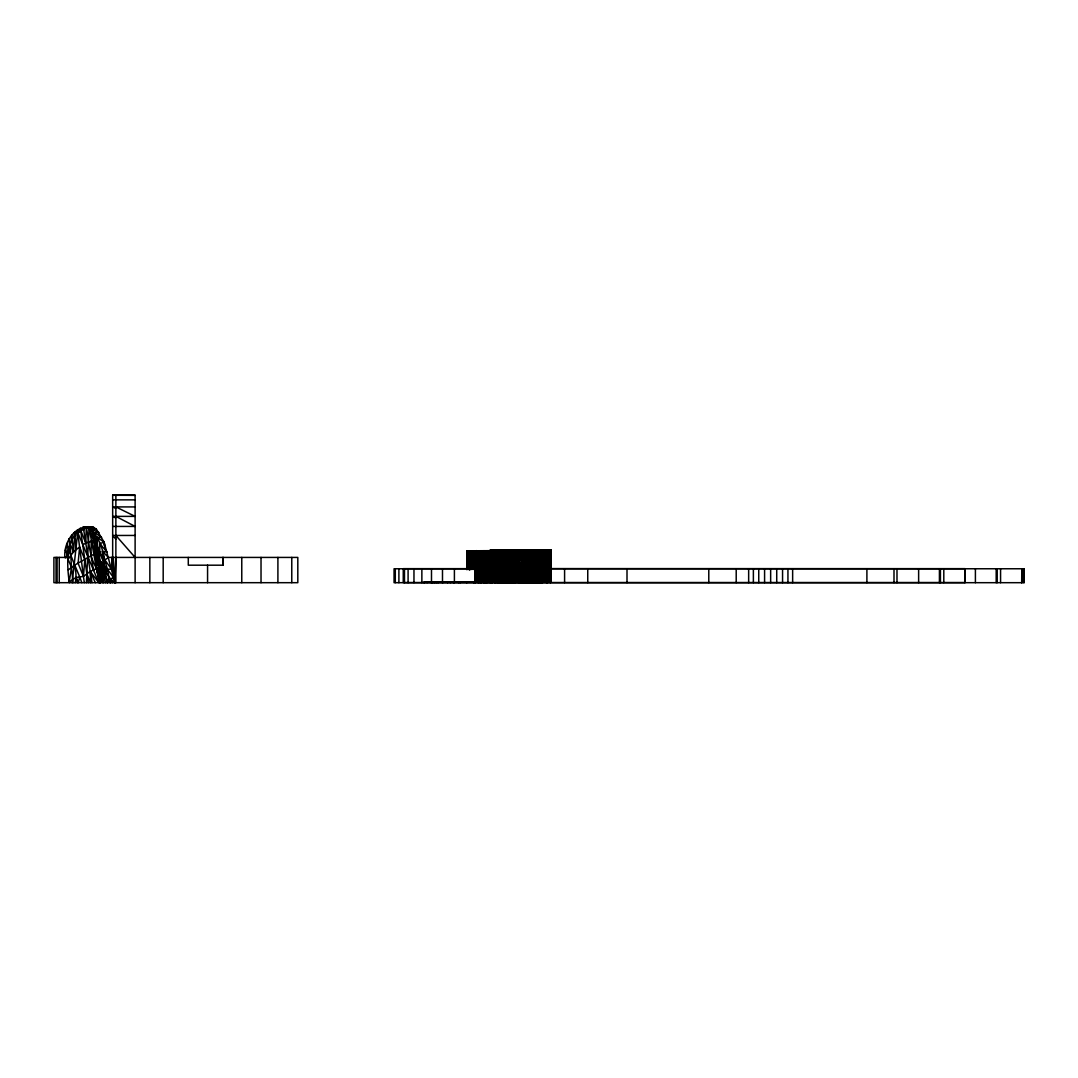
<?xml version="1.0" encoding="UTF-8"?>
<svg xmlns="http://www.w3.org/2000/svg" width="1078" height="1078" viewBox="0 0 1078 1078"><rect width="100%" height="100%" fill="white"/><g stroke="black" fill="none" stroke-linecap="round" stroke-linejoin="round"><path stroke-width="1.5" d="M223.025 565.195L223.025 557.42L223.025 565.195L188.286 565.195L188.286 557.42M395.289 582.686L395.289 568.766M404.479 582.578L404.479 568.658M467.313 566.543L466.949 569.75L466.949 550.791L489.857 551.518L490.463 550.198L550.939 550.09L550.939 568.658M550.4 550.629L550.4 582.578L550.939 550.09L499.653 550.09L499.087 553.324L503.466 563.403L511.915 562.231L513.842 559.603C506.337 553.499 492.417 547.57 483.86 554.173L483.901 555.21C488.644 560.722 496.446 562.851 503.466 563.403C518.936 559.94 535.55 558.916 550.737 553.459L548.945 552.381L544.767 553.095L533.987 557.488L523.585 558.714L501.984 550.669L524.083 550.683L550.737 554.294M474.846 582.578L474.846 568.658L476.139 580.099C499.869 584.734 523.76 576.164 547.152 582.578L550.75 581.244L550.737 550.696L532.626 550.683L550.939 550.09L499.653 550.09L521.348 550.683M484.265 582.578L476.139 578.778L474.846 568.658L475.721 581.931L478.605 582.578L479.319 576.245L478.106 564.805L476.139 562.689L476.88 551.613L476.139 561.315L480.195 562.608L490.099 564.306L496.756 564.185L511.969 568.093L550.737 573.59L549.591 575.221L544.619 577.336L530.982 579.816L529.716 578.738L505.595 575.275L476.139 564.36L476.88 555.439L476.139 562.689L500.125 581.716L503.439 582.578L531.885 581.743L542.665 582.578L540.833 581.729L533.246 582.578L509.018 570.208L491.191 567.877L476.139 562.689L476.88 554.038M550.737 577.229L545.131 578.509C530.241 584.209 512.643 580.476 497.093 582.578L496.513 581.662L494.586 582.578L493.886 581.554L492.296 582.578L483.793 581.648L481.098 582.578L475.95 581.002L474.846 568.658L475.519 582.578L476.139 550.683L476.88 550.764L476.139 557.488L488.186 562.137L496.756 564.185L497.457 563.444C497.686 558.903 495.179 553.863 492.08 550.656L476.88 550.764L476.139 555.183L491.191 567.877L508.695 570.814L545.252 569.359L550.737 570.019L543.622 568.793L536.831 570.99L532.68 574.075C534.675 580.597 545.252 578.913 550.737 580.584L550.737 550.696L533.987 550.683L550.939 550.09L539.97 550.683M104.377 569.265L109.646 578.401L114.915 582.686L104.121 542.18L96.414 529.258L89.11 527.465L96.373 568.456L100.335 582.686C108.743 564.751 103.245 540.698 89.11 527.465C64.276 530.686 66.688 564.198 69.329 582.686M550.4 582.578L550.737 550.696M91.994 582.686L85.768 543.069L86.321 527.223C89.474 542.247 88.746 559.455 99.149 571.798L100.335 582.686L100.456 573.483C95.322 570.545 101.116 560.008 104.108 567.527M467.259 558.054L466.949 562.797L473.754 569.359L466.949 567.944L467.313 564.926M476.139 564.36L476.88 557.569L476.139 565.249L478.106 564.805L482.957 568.51C497.174 590.677 529.594 574.52 550.737 575.221L549.767 578.819L547.152 582.578L529.716 578.738L525.202 582.578L529.689 580.49L540.118 582.578L530.228 582.578L532.155 580.692L539.229 578.684L550.737 578.051M473.552 582.686L473.565 581.877M458.419 582.578L458.446 581.877M550.737 563.161L518.855 566.085L497.12 565.707L492.74 567.958L479.36 556.72L476.139 552.744L476.88 550.764L476.139 578.778L477.325 575.652L476.139 571.839L476.88 565.613L476.139 570.505L500.125 581.716C503.965 571.246 500.515 559.981 495.287 550.669L490.355 553.135C482.54 552.367 473.39 557.056 466.949 550.791L469.738 550.885C495.341 560.061 523.665 560.493 550.737 561.584C537.1 567.796 520.714 566.085 505.811 566.866L504.208 569.71L504.935 573.065C556.544 565.586 494.681 556.733 480.411 556.1L479.36 556.72C478.875 568.672 500.718 575.625 510.217 570.828M499.693 582.578L500.125 581.716L484.938 577.956L481.583 575.261L482.755 573.914C495.274 576.999 508.479 579.412 521.482 577.754L511.201 578.832L505.595 575.275L524.366 571.879L531.98 571.596L533.421 570.531L550.75 581.244L547.732 580.961L528.503 569.952L504.315 560.237L483.928 550.642L476.139 555.183C482.378 561.112 500.408 561.328 498.683 572.229L495.826 573.065L489.089 572.661L476.139 569.642L476.88 563.228L476.139 568.712L479.144 570.761L484.844 569.885L501.715 574.21L512.319 574.817L550.737 573.59C537.572 574.439 523.639 571.205 511.039 576.42L512.144 577.431L518.949 578.549L550.737 578.819M476.139 576.757L476.395 568.658L403.253 568.658L403.253 582.578L965.026 582.578L965.026 568.658L549.174 568.591L515.19 582.403L511.295 580.112L503.291 580.746L497.793 579.951L491.972 576.986L485.316 575.207L483.375 576.743L476.139 575.288L476.395 568.658L476.139 573.792L481.893 574.466L493.886 581.554L476.139 576.757L481.098 582.578M83.006 530.389L83.114 527.223L93.773 527.465L96.414 529.258L91.846 529.258L98.65 567.527L90.215 571.421L83.451 576.38L76.053 577.471L69.235 581.891L71.485 567.338L70.03 543.528L73.466 552.03L68.022 559.118L71.485 567.338L73.034 582.686M480.047 582.686L480.074 581.877M86.402 582.686L89.11 527.465L100.106 561.018L107.369 569.171L111.465 569.171L112.004 557.42L114.915 582.686L115.872 557.42M492.08 550.656C483.901 554.092 492.875 561.732 497.457 563.444C503.399 571.623 517.063 567.041 521.981 574.439L516.712 578.145M107.517 582.686L102.127 557.973L102.397 551.33L107.153 552.165L99.796 543.622L104.121 542.18L105.388 549.793M105.482 566.732L98.853 566.732L94.527 532.559L101.575 537.37L97.168 537.37L98.058 554.941L96.373 568.456L99.513 582.686M496.055 578.603L494.29 579.452L479.333 574.493L476.139 574.561L476.395 568.658M450.361 582.578L450.402 581.877M486.03 582.686L486.07 581.877M509.651 581.77L507.415 582.497L512.037 581.581L500.421 582.47L507.118 581.406L507.415 582.497L501.418 581.608C511.686 584.397 522.938 579.991 533.475 582.686L531.629 581.837L524.056 582.686L521.806 581.352L518.572 582.686L519.529 581.298L521.038 582.686L527.304 581.581L530.915 582.686L523.261 582.214M64.909 557.622C63.144 541.857 76.228 522.695 93.773 527.465L83.114 527.223L83.639 530.43M491.272 582.686L491.325 581.877M107.221 582.686L107.342 580.894L104.323 574.439L103.151 573.051L100.456 573.483L103.784 573.483M442.937 582.578L442.991 581.877M467.259 556.908L466.949 561.422L477.5 564.872L466.949 562.797L467.313 558.471M495.597 551.734L495.287 550.669C503.493 551.451 516.914 562.568 501.257 565.654L490.342 563.295L476.139 558.417L476.88 550.764L476.139 561.315C488.86 564.845 502.9 564.724 489.479 550.656M495.57 582.686L495.637 581.877M74.153 537.572L74.53 532.532L77.656 531.548M72.172 582.686L77.737 532.532L80.863 531.548M104.431 572.485L99.526 572.485L100.335 582.686L101.009 573.739L104.283 573.739M467.313 556.571L466.949 561.422L477.284 563.147L474.967 564.481C470.318 562.312 471.396 555.925 477.042 557.717L474.67 554.294L477.635 552.084L474.724 550.764L466.949 555.305L477.284 563.147M467.246 562.285L466.949 565.357L474.037 567.971L476.84 566.853L472.191 564.023L470.318 561.557L466.949 560.371L467.313 555.628M479.508 561.436L476.139 560.25L476.88 550.764M498.777 582.686L498.844 581.877M71.013 542.881L71.647 535.24L72.199 539.943M73.466 552.03L74.854 535.24L76.471 549.335L73.466 552.03L72.213 538.731M467.246 563.215L466.949 566.246L475.829 569.453L477.123 568.618L466.949 564.468L467.313 560.008M500.744 582.686L500.812 581.877M501.405 582.686L501.472 581.877M476.665 567.985L476.139 573.792L476.745 572.876L493.508 568.564L507.859 578.239L512.832 578.36L518.491 580.314L518.841 581.662L515.19 582.403M436.428 582.578L436.482 581.877M82.736 544.916L85.768 543.069L80.621 530.08L86.873 573.954L90.498 582.686L90.215 571.421L98.745 582.686L77.737 532.532L79.61 547.045L78.101 563.295L83.451 576.38L84.313 582.686M467.246 555.466L466.949 558.539L473.768 561.018L476.22 563.794M467.246 564.131L466.949 567.095L469.671 568.861L473.754 569.359L468.917 564.912L466.949 565.357L467.313 562.015M479.333 574.493L481.394 576.056L482.311 580.557L485.652 582.578L482.028 581.783M475.829 569.453L466.949 562.797L467.246 559.9M103.825 566.732L104.93 559.994L108.42 557.42L102.397 551.33L107.369 569.171L105.927 572.31L103.933 571.798L103.475 582.686L102.1 573.739M431.079 582.578L431.16 581.877M466.949 568.834L467.246 566.058L466.949 568.834L469.819 569.817L469.146 566.017L466.949 566.246L467.313 562.959M491.191 567.877L497.834 572.863L478.861 568.753L476.139 566.988L476.88 561.786L476.139 568.712L491.77 572L495.988 575.005L496.567 578.051L500.461 580.584L511.201 578.832L518.424 575.773L538.043 574.951L550.737 572L533.65 568.888L527.331 560.668L528.961 554.361L530.659 552.125L540.253 550.696L550.737 551.464L548.945 552.381L548.742 553.647L550.737 556.881C533.516 564.616 516.308 552.61 499.666 550.669C514.974 554.981 539.62 564.67 522.668 582.578L516.618 582.389L513.829 579.708M99.796 543.622L99.621 565.478L104.512 565.478M470.318 561.557L469.577 559.509L466.949 557.609L467.246 554.914M466.949 564.468L467.246 561.746M491.77 572L476.139 565.249L476.88 558.552L476.139 566.139L485.019 569.332L487.269 568.2C512.414 578.778 490.342 584.532 476.665 578.077M467.313 563.915L466.949 567.095L471.679 568.658L471.881 569.561M476.88 560.614L476.139 566.988L484.844 569.885C492.767 581.621 508.789 579.223 520.97 579.075L521.226 581.473L518.585 582.349M427.104 582.578L427.198 581.877M494.64 577.458L492.013 578.441L482.755 572.607L480.869 568.551L478.538 566.893L476.139 566.988L476.88 559.563L476.139 566.139L478.336 565.91L482.957 569.251L479.009 569.71L476.139 567.836L476.88 561.786M424.665 582.578L424.759 581.877M476.139 570.505L476.88 564.67L476.139 569.642L490.881 582.578L488.038 581.877L485.127 578.616L485.208 577.444L487.633 576.366L503.278 578.495L507.859 578.239M423.843 582.578L423.923 581.877L509.692 581.877L509.773 582.578M499.047 551.397L513.492 557.218L517.022 559.873L516.483 561.086C505.326 568.052 490.234 562.891 481.125 554.712L482.432 552.637L487.296 550.683L490.355 553.135C510.918 556.544 532.384 560.829 550.737 571.097L549.066 572L546.869 569.777L533.421 570.531L550.737 566.246L534.904 562.19L524.582 562.137L515.109 564.629L511.215 564.495L506.822 561.894L506.296 558.795L504.14 555.372L506.876 553.27L513.492 552.502L516.308 550.669L524.703 551.99L533.987 557.488L534.728 561.139L537.935 562.312L548.325 563.161L550.737 565.141C526.374 570.585 501.243 577.66 476.139 571.839L476.88 566.395M476.139 560.25L480.963 560.196L476.139 556.396C482.297 560.654 496.069 562.164 496.527 570.761C453.986 550.979 512.333 558.135 522.507 565.815L522.587 566.57C516.483 573.348 504.8 572.984 496.527 570.761M467.313 564.495L466.949 567.095L469.348 567.001L471.679 568.658L472.501 565.478L476.651 565.694L474.967 564.481L477.608 565.465M505.595 575.275C519.973 573.819 536.979 578.468 549.403 569.319L550.737 569.319L543.568 565.29L528.557 568.349L511.969 568.093C524.029 562.137 538.138 565.68 550.737 561.584L548.176 559.954L548.459 557.959L545.481 554.469L534.392 550.669M75.217 582.686C77.912 571.313 73.075 560.344 68.561 550.144M476.139 571.839L476.88 567.244M505.569 582.187L503.291 580.746L504.491 576.097L515.958 577.148L505.825 573.954L518.612 568.039L524.582 562.137L535.375 564.697L543.622 568.793L533.65 568.888L540.307 563.484L541.21 561.409C530.996 552.165 512.751 553.001 499.653 550.602L524.083 550.683L550.737 555.17L543.325 550.656L533.987 550.683M550.737 551.464C522.978 548.23 527.29 571.879 550.737 571.097M507.186 572.175L506.552 570.734C515.661 560.371 532.936 565.478 545.037 561.503C541.911 555.979 492.579 542.328 504.086 559.374C511.241 571.866 535.173 569.251 545.037 561.503L537.019 559.28L531.333 560.937M467.69 551.72L467.69 550.885L466.949 552.866L468.216 554.146L475.573 556.491L471.221 556.221L469.685 557.676L469.577 559.509L466.949 559.415L472.124 561.207L477.5 559.01L473.269 556.235L471.935 554.82L472.204 553.674L478.093 550.791L479.36 551.68M102.706 582.686L102.666 573.483M476.139 557.488L478.767 559.388L476.139 559.307L481.314 561.099L483.119 560.317C496.608 558.471 510.541 554.429 524.083 550.683C548.823 559.846 534.675 569.265 517.427 575.032L509.719 571.987M541.56 581.352L541.291 582.578M96.346 549.537L93.584 554.375L74.732 565.047L79.759 577.013L78.263 582.686L76.053 577.471L77.576 582.686M102.127 557.973L95.605 542.126L97.168 537.37L104.121 542.18L104.175 545.455M487.296 550.683L486.825 551.963L476.139 550.683C481.489 554.254 527.883 566.341 520.135 551.33L490.463 550.723L494.667 551.478M488.563 551.559L486.232 554.698C492.727 565.586 508.762 562.015 519.475 561.705L524.919 556.571L524.083 550.683M492.929 560.466L490.355 553.135L498.225 556.747L504.14 555.372L495.287 550.669C505.043 549.174 516.631 550.871 521.819 560.25L521.779 562.797L518.195 566.502L510.985 570.437L509.018 570.208L501.755 572.944L485.073 561.247L477.406 554.038L477.177 551.613L478.928 550.764L479.009 552.758L496.365 552.758L518.329 558.323C515.5 553.566 510.056 550.845 504.612 550.656M528.072 581.891L527.762 582.578L530.268 581.797L524.838 579.506L518.841 581.662M494.977 568.955L491.123 570.814L487.768 569.939L484.628 566.88L483.227 567.85M507.226 576.609L505.434 578.67L506.094 580.638L511.201 578.832M103.421 566.044L104.148 564.589L102.397 565.047L100.106 561.018L97.721 562.797L99.189 566.044L104.135 566.044M550.737 559.954L518.922 554.213L518.72 554.995C507.132 560.466 492.538 554.685 480.545 551.869L480.667 550.669C492.161 555.952 505.515 554.335 517.022 559.873L510.932 561.112L505.569 565.33L519.475 561.705L517.939 565.734L505.569 565.33L504.275 564.333M517.063 581.325L516.47 582.147L514.543 581.433L513.478 582.686L509.395 582.457M98.058 554.941L99.958 552.03M65.704 557.878L67.483 555.413L66.823 543.528L69.693 550.615M112.004 557.42L114.12 578.401L109.646 578.401L105.401 582.686L104.323 574.439L105.927 572.31L104.296 568.375L104.148 564.589M540.833 581.729C557.407 578.185 537.477 570.841 531.077 572.526L529.824 574.884L530.551 577.431L547.732 580.961M548.662 565.141L539.499 565.411L537.235 568.106L545.94 568.241L548.662 565.141L548.325 563.161M519.313 575.14L528.193 571.488L534.957 574.062L537.248 576.568L541.143 578.307L550.737 579.694L549.767 578.819M511.039 576.42L522.79 576.797L524.663 572.755L523.477 570.963L520.957 570.356L481.691 565.371L476.139 562.689L481.974 562.11M466.949 552.866L469.738 550.885L469.819 552.879L476.274 552.664L471.463 550.791L471.356 551.976L477.635 552.084M476.139 552.744L477.177 551.613M509.018 570.208L510.729 568.82L509.112 567.594L517.184 567.095L520.216 569.117L512.077 569.871M505.825 573.954L517.629 574.318L523.477 570.963L501.728 571.124L481.691 565.371L480.869 568.551L476.139 567.836M68.291 569.885L74.732 565.047M548.176 559.954L550.737 557.959L538.313 557.097L535.133 553.634L530.659 552.125L536.817 557.555L545.535 558.633L548.176 559.954L537.599 560.25L523.585 558.714L516.335 553.607L501.984 550.669M76.471 549.335L79.61 547.045L84.825 559.59L83.451 576.38L79.61 547.045M476.139 574.561L477.096 573.9M548.958 555.076C538.744 561.247 526.576 557.11 516.025 554.2L508.007 556.396L502.55 552.569M535.564 573.496L548.446 567.769L550.737 567.769L547.274 566.893M533.785 565.68L528.557 568.349L510.19 561.773L492.808 559.239M492.39 560.937L480.411 556.1L496.756 564.185L492.39 560.937L486.798 562.204L481.314 561.099M530.228 582.578L550.13 576.285L547.408 574.304L539.04 575.585L537.248 576.568L550.737 576.285M477.608 562.325L472.191 564.023L476.651 565.694M536.278 575.895L538.043 574.951L545.98 575.598L542.14 577.512L534.149 576.946L536.278 575.895L522.79 576.797M513.128 581.136L517.736 579.694L513.95 581.621L506.876 581.271L510.366 579.627M509.598 580.975L514.92 580.207L509.598 580.975L514.273 582.578M520.97 579.075L512.912 582.416L506.876 581.271M547.328 572.876L545.508 570.41L536.831 570.99L538.865 573.186L549.066 572M521.038 582.686L523.746 581.541L527.951 582.686M492.296 582.578L482.755 573.914L493.535 574.749L495.045 574.048L487.997 571.771M488.455 580.409L487.121 581.029L490.126 582.039L491.528 581.406M518.424 575.773L516.227 575.585L503.291 580.746M506.471 556.383L501.203 558.108L508.52 561.436L510.932 561.112M485.019 569.332L493.535 574.749L497.847 574.183L486.986 570.949M501.257 565.654L494.6 568.254M495.893 571.3L493.481 571.933M481.394 576.056L484.817 580.813L487.606 579.614L491.191 579.748M477.284 574.817L476.139 575.288L479.225 577.997L483.214 577.431M506.094 580.638L503.925 581.514L511.727 581.985M505.986 582.524L507.455 581.958M531.629 581.837L537.962 582.686L540.361 581.797M504.935 573.065L496.527 575.895L485.316 575.207L486.636 576.663M485.922 571.434L482.755 572.607L493.05 576.097M521.226 581.473L529.689 580.49M511.632 582.389L514.543 581.433M520.822 582.282L523.733 581.311L525.66 582.026L522.668 582.578M507.886 572.903L516.227 575.585L518.545 577.444L510.851 577.997L508.479 575.921L519.084 573.442L531.077 572.526M536.332 558.431L527.331 560.668M503.466 563.403L500.893 564.212L493.145 559.954L477.406 554.038M534.957 574.062L526.212 576.851L519.798 574.561L517.13 572.243L510.985 570.437M496.756 568.632L501.472 567.257L506.714 569.979M472.784 562.217L466.949 562.797L476.84 566.853M506.552 570.734L501.755 571.987L496.985 569.44M484.426 561.422L491.689 559.522M537.935 562.312L541.21 561.409L537.599 560.25L534.728 561.139L535.375 564.697M475.263 553.405L468.216 554.146L473.781 557.798L476.786 561.099L475.236 561.53L470.17 556.827L468.216 554.146L467.987 551.72M475.95 581.002L490.908 577.202M511.295 560.29L513.842 559.603L507.401 557.218L503.776 558.458L508.816 560.776L511.295 560.29L510.541 558.35L508.007 556.396M499.127 569.022L507.172 569.197M516.375 579.182L518.949 578.549M496.527 575.895L504.491 576.097M507.94 568.389L505.811 566.866L515.109 564.629L515.553 563.39L511.215 564.495M518.882 582.012L513.478 582.686M494.937 559.684L499.02 558.673L506.822 561.894L493.145 559.954M550.049 578.051L547.301 578.643L550.737 580.584M510.069 550.669L511.942 551.491L513.02 550.669L516.335 553.607L524.703 551.99L545.535 558.633M503.156 579.223L500.691 579.748L496.837 577.431L498.966 577.067M488.765 577.673L492.013 578.441L488.765 577.673L487.633 576.366M545.94 568.241L550.737 568.591M491.123 570.814L494.923 571.717L491.878 568.955L487.269 568.2L492.296 570.585M488.59 554.321L483.901 555.21L490.113 558.027L493.63 556.922L490.894 555.588M536.494 581.473L532.451 582.107M493.535 574.749L494.991 576.986L496.81 576.703M483.375 576.743L494.29 579.452L493.05 578.158M513.95 581.621L524.258 580.449M521.739 553.89L525.026 553.432M475.721 581.931L478.78 581.514M84.825 527.614L90.565 527.465M88.032 527.614L91.064 527.223M479.279 577.107L484.938 577.956L479.144 578.967L476.139 576.016L481.314 576.851L479.333 575.396M483.86 554.173L488.806 553.607L496.109 557.326L490.975 558.889L481.125 554.712M513.33 569.197L517.346 568.807L505.569 565.33M531.414 556.962L524.46 557.582L516.335 553.607M93.49 540.617L85.768 543.069L83.491 528.193M514.219 570.222L523.625 569.453L518.195 566.502L508.654 564.953L510.393 562.77L517.507 562.662L516.631 565.222L512.926 565.155M489.547 578.832L481.314 577.687M516.227 575.585L508.479 575.921M539.552 550.683L550.939 550.09L526.414 550.683M101.009 573.739L104.323 574.439M538.757 550.346L541.749 550.198L536.844 550.306L541.749 550.198L536.844 550.319L541.749 550.198L538.461 550.306M538.987 550.683L550.939 550.09L528.045 550.683M538.259 550.683L550.939 550.09L529.648 550.683L540.253 550.696L545.212 551.774L547.112 550.71L547.988 551.572L546.829 552.718L529.648 550.683M537.383 550.683L550.939 550.09L531.171 550.683M536.372 550.683L550.939 550.09L535.24 550.683M544.619 577.336L550.198 577.229M532.694 579.182L541.21 579.155L543.352 581.338L538.515 581.109M494.964 551.397L492.781 550.791L500.367 551.505L490.463 550.723L518.033 550.683L499.653 550.09L510.837 550.683L499.653 550.09L506.539 550.683M480.289 550.777L483.874 551.464L500.879 550.777L490.463 550.198L496.675 550.791M490.477 550.791L498.13 551.532M541.183 566.044L545.643 566.017L544.538 567.513L540.199 567.432M135.114 535.443L112.664 535.47L115.872 539.121M112.664 557.42L112.664 495.206L135.114 495.206L135.114 582.686M112.664 526.428L135.114 526.428L115.872 516.375M94.527 532.559L99.014 532.559L91.846 529.258L95.605 542.126M496.594 550.791L500.515 550.791L490.463 550.198L497.335 550.791M68.372 557.42L53.9 557.42L53.9 582.686L297.811 582.686L297.811 557.42L107.867 557.42M100.106 565.047L103.461 565.047M98.65 567.527L105.307 567.527M105.226 568.375L96.373 568.456L95.376 551.842L91.239 540.792L91.037 556.073L93.624 570.464M467.219 568.766L394.063 568.766L394.063 582.686L1024.1 582.686L1024.1 568.766L549.578 568.766M105.226 569.265L96.373 568.456L99.944 582.686M105.307 570.154L98.65 570.154L96.373 568.456L98.853 571.017L105.496 571.017M99.149 571.798L105.738 571.798M103.313 573.051L99.958 573.051L100.335 582.686M112.664 495.301L135.114 495.314L112.664 495.206M112.664 499.855L135.114 499.869M135.114 506.929L112.664 506.903L115.629 508.371M500.421 582.47L503.722 582.524M507.105 550.683L499.653 550.09L519.677 550.683M507.832 550.683L499.653 550.09L516.443 550.683M500.529 550.562L490.463 550.198L497.915 550.791M482.176 551.114L485.41 551.235M472.986 551.235L476.22 551.343M508.695 550.683L499.653 550.09L514.907 550.683M501.135 550.615L490.463 550.198L498.629 550.791M509.705 550.683L499.653 550.09L513.451 550.683M501.203 550.656L490.463 550.198L499.505 550.791M466.949 560.371L471.76 560.304L466.949 556.504L476.786 561.099M499.653 550.09L512.104 550.683M501.351 550.723L490.463 550.198L500.057 550.71M540.374 574.601L537.154 574.426L530.551 577.431L542.989 578.051M544.471 574.817L549.591 575.221M531.98 571.596L547.408 574.304M539.04 575.585L542.948 575.921L529.716 578.738L542.611 578.724L547.152 582.578M548.945 552.381L550.737 552.542M495.988 575.005L501.553 575.558L505.757 577.997M498.912 576.204L508.681 577.66M492.781 550.791L496.796 551.343M499.666 550.669L516.025 554.2M498.117 550.791L501.203 551.33M471.935 554.82L477.204 555.776M550.737 561.584L539.701 559.253M490.813 578.67L496.796 580.476L492.942 576.784L490.14 576.056M476.099 562.217L472.124 561.207M474.67 554.294L477.042 554.82L474.711 555.318L476.813 556.315M537.14 582.578L530.982 579.816M476.139 562.689L497.12 565.707L485.289 562.11L481.381 563.915L492.74 567.958M476.745 572.876L481.583 575.261M530.133 550.683L550.737 556.881L545.481 554.469L535.133 553.634L548.459 557.959M543.568 565.29L531.75 562.083M489.83 570.963L486.879 570.168L481.691 565.371M493.67 576.622L479.279 572.135M478.996 580.26L487.296 582.578L484.817 580.813M488.442 568.012L484.628 566.88L501.566 568.402L504.208 569.71M534.162 581.446L537.962 582.686M485.935 581.743L482.311 580.557L486.798 578.873L496.513 581.662L492.862 579.654M477.5 559.01L473.781 557.798L476.287 559.226M477.177 566.408L466.949 562.797M489.089 572.661L492.552 573.833L491.231 574.493L487.849 573.294M492.201 575.342L485.41 572.97M475.277 557.663L471.221 556.221L475.883 561.355L466.949 557.609M477.042 557.717L468.216 554.146M474.037 567.971L476.368 569.009L472.501 565.478M501.634 569.386L504.154 570.558M466.949 555.305L475.277 559.549M115.872 506.903L135.114 516.389L112.664 516.375L115.629 517.925M499.262 569.898L501.728 571.124M501.391 576.555L503.52 577.727M540.253 550.696L546.896 554.065L548.001 555.642M107.342 580.894L110.158 582.686L107.369 569.171L114.12 578.401M466.949 567.944L469.819 569.817M494.991 576.986L496.567 578.051M488.038 581.877L489.035 582.578M482.957 568.51L484.844 569.885M473.768 568.618L475.654 569.992M104.175 571.017L105.927 572.31L104.337 570.154M101.548 573.819L102.397 574.547M475.438 566.988L477.123 568.618M533.61 580.166L534.432 581.015M516.308 550.669L518.545 553.284M115.872 535.47L135.114 557.42M104.93 559.994L111.465 569.171M112.557 582.686L109.646 578.401L110.657 582.686M486.677 551.774L486.097 550.777L486.407 551.855M90.215 571.421L95.336 582.686M100.658 564.791L100.106 561.018L101.804 564.791M65.354 550.144L68.642 558.161M75.783 535.631L74.53 532.532L74.948 535.753M78.559 532.963L77.414 530.08L77.885 533.367M79.759 577.013L81.82 582.686M549.174 568.591L549.403 569.319M100.106 561.018L101.238 564.71M86.873 573.954L88.329 582.686M80.284 528.193L80.796 531.508M508.856 581.877L508.951 582.578M506.417 581.877L506.498 582.578M502.456 581.877L502.537 582.578M69.005 538.731L69.639 545.387M497.133 581.877L497.187 582.578M432.143 581.877L432.211 582.686M432.804 581.877L432.871 582.686M434.771 581.877L434.838 582.686M437.978 581.877L438.045 582.686M490.625 581.877L490.679 582.578M67.483 555.413L67.685 558.391M113.284 557.42L114.915 582.686M442.29 581.877L442.344 582.686M483.214 581.877L483.254 582.578M447.545 581.877L447.586 582.686M453.542 581.877L453.569 582.686M475.169 581.877L475.196 582.578M460.05 581.877L460.063 582.686M1023.992 568.766L1023.992 582.686M1000.573 568.766L1000.573 582.686M997.204 568.766L997.204 582.686M996.193 568.766L996.193 582.686M975.401 568.766L975.401 582.686M964.918 568.658L964.918 582.578M943.802 568.658L943.802 582.578M940.42 568.658L940.42 582.578M939.423 568.658L939.423 582.578M918.631 568.658L918.631 582.578M896.99 568.658L896.99 582.578M893.999 568.658L893.999 582.578M866.901 568.658L866.901 582.578M792.64 568.658L792.64 582.578M787.937 568.658L787.937 582.578M782.561 568.658L782.561 582.578M776.726 568.658L776.726 582.578M770.649 568.658L770.649 582.578M764.585 568.658L764.585 582.578M758.75 568.658L758.75 582.578M753.374 568.658L753.374 582.578M748.658 568.658L748.658 582.578M736.207 568.658L736.207 582.578M708.785 568.658L708.785 582.578M627.005 568.658L627.005 582.578M587.753 568.658L587.753 582.578M564.589 568.658L564.589 582.578M466.801 581.877L466.801 582.686M454.404 568.658L454.404 582.578M442.492 568.658L442.492 582.578M431.496 568.658L431.496 582.578M421.862 568.658L421.862 582.578M413.965 568.658L413.965 582.578M408.09 568.658L408.09 582.578M398.9 568.766L398.9 582.686M291.774 557.42L291.774 582.686M277.908 557.42L277.908 582.686M261.024 557.42L261.024 582.686M241.768 557.42L241.768 582.686M207.569 565.195L207.569 582.686M163.182 557.42L163.182 582.686M149.842 557.42L149.842 582.686M115.872 495.206L115.872 582.686M59.25 557.42L59.25 582.686M57.107 557.42L57.107 582.686M56.043 557.42L56.043 582.686M526.118 563.417L522.507 565.815L528.436 567.23L533.125 564.912L526.118 563.417M517.13 572.243L515.621 573.321L511.767 573.213L513.236 572.202L517.13 572.243M512.05 571.663L508.951 573.617L516.699 573.86L520.014 571.663L512.05 571.663M491.595 565.384L490.45 566.139L486.69 564.764L487.795 564.05L491.595 565.384M494.182 565.6L491.662 567.109L484.157 564.36L486.474 563.026L494.182 565.6M527.102 564.454L525.026 565.613L528.166 566.273L530.524 565.141L527.102 564.454M493.805 552.421L492.215 553.23L497.78 555.776L501.903 554.82L495.867 551.666L493.805 552.421M504.814 561.827L500.583 563.174L495.193 560.479L499.37 559.603L504.814 561.827M496.365 552.758L494.411 553.432L497.308 554.779L499.384 554.267L496.365 552.758M508.21 558.148L506.296 558.795L508.924 559.967L511.201 559.347L508.21 558.148M524.69 573.55L521.981 574.439L526.616 575.854L532.68 574.075L527.87 572.526L524.69 573.55M527.56 573.402L524.514 574.318L526.953 575.005L530.039 574.116L527.56 573.402M491.204 556.517L489.331 557.056L486.394 555.669L488.563 555.17L491.204 556.517M502.469 561.678L500.286 562.271L497.524 560.991L499.693 560.52L502.469 561.678M503.278 578.495L500.879 578.98L498.885 577.848L501.23 577.417L503.278 578.495M525.161 554.591L521.927 554.9L524.919 556.571L528.382 556.315L525.161 554.591M543.905 571.124L539.633 571.421L540.469 572.553L544.686 572.324L543.905 571.124M539.593 579.641L535.321 579.641L536.103 580.584L540.469 580.678L539.593 579.641M543.811 555.183L538.744 554.833L540.078 556.531L545.091 556.868L543.811 555.183M511.255 554.105L506.876 553.27L508.587 554.887L512.697 555.682L511.255 554.105M512.576 553.728L503.547 551.949L507.415 555.237L515.459 556.922L512.576 553.728M493.508 562.945L485.976 560.991L482.971 557.69L490.086 559.913L493.508 562.945M490.679 561.705L486.986 560.722L485.491 559.105L490.679 561.705M1021.796 582.686L1021.796 568.766L1021.688 582.686"/></g></svg>
